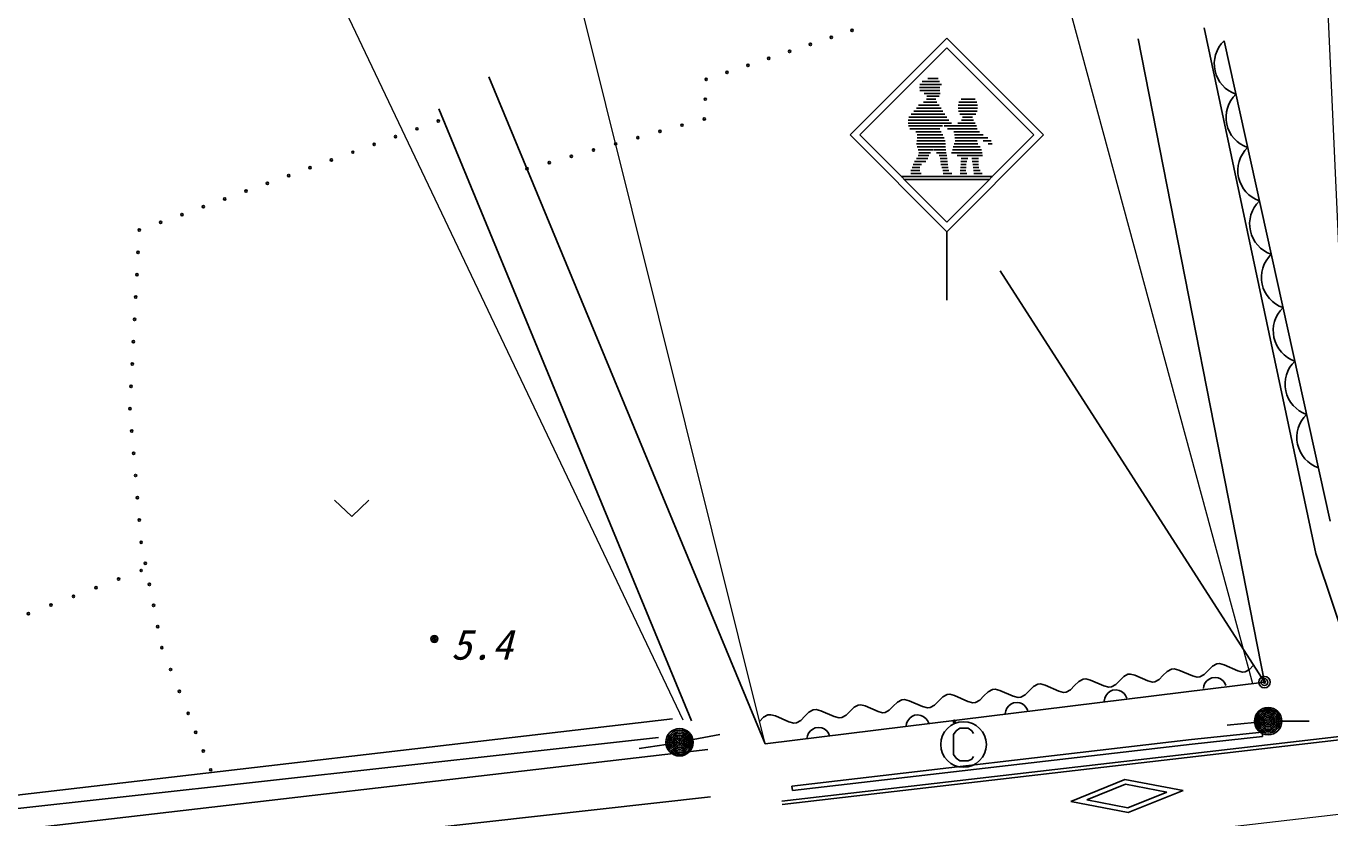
# Model space of a CAD drawing. Units: millimetres, scale not verified. Extents: x 40000 to 680000, y 20000 to 380000.
# Drawn here: x 270994 to 328151, y 298994 to 333696 of the extents above; entities that cross this region are included whole.
import ezdxf
from ezdxf.enums import TextEntityAlignment as Align

# ---------------------------------------------------------------- set-up
doc = ezdxf.new("R2010")
doc.units = ezdxf.units.MM
doc.header["$LTSCALE"] = 1000
doc.linetypes.add('CHAIN', pattern=[18.5, 12, -1.5, 3.5, -1.5])
for name, color, linetype, lineweight in [('M-BGD', 7, 'Continuous', 25), ('M-BGD-EXST', 7, 'Continuous', 25), ('M-BMK', 2, 'CHAIN', 13), ('M-STR-HTXT', 7, 'Continuous', 13), ('M-STR-STRC', 7, 'Continuous', 25)]:
    doc.layers.add(name, color=color, linetype=linetype, lineweight=lineweight)
doc.styles.add('ＭＳ ゴシック', font='')
doc.styles.get('ＭＳ ゴシック').set_extended_font_data('MS Gothic')

msp = doc.modelspace()

# ---------------------------------------------------------------- linework, layer by layer
at = {"layer": 'M-BGD'}
for p, q in [((322632, 333627), (327536, 310580)), ((325282, 304947), (319744, 333143)), ((323509, 333048), (328162, 312004)), ((291285, 331475), (303390, 302243)), ((300166, 303248), (289088, 330065)), ((284520, 312918), (285270, 312198)), ((285270, 312198), (286020, 312918)), ((327536, 310580), (329033, 306094)), ((319296, 305288), (319116, 305191)), ((319409, 305301), (319296, 305288)), ((319606, 305247), (319409, 305301)), ((320169, 305005), (319606, 305247)), ((320832, 305233), (320660, 305061)), ((321012, 305415), (320832, 305233)), ((321202, 305517), (321012, 305415)), ((321321, 305530), (321202, 305517)), ((321529, 305474), (321321, 305530)), ((322122, 305219), (321529, 305474)), ((322329, 305162), (322122, 305219)), ((322638, 305278), (322449, 305176)), ((322819, 305459), (322638, 305278)), ((323000, 305641), (322819, 305459)), ((323189, 305743), (323000, 305641)), ((323309, 305756), (323189, 305743)), ((323516, 305700), (323309, 305756)), ((324109, 305445), (323516, 305700)), ((324317, 305388), (324109, 305445)), ((324436, 305402), (324317, 305388)), ((324626, 305504), (324436, 305402)), ((324806, 305685), (324626, 305504)), ((303390, 302243), (325282, 304947)), ((304121, 299735), (349375, 304977)), ((304138, 299586), (349392, 304828)), ((315150, 304748), (314970, 304566)), ((315340, 304850), (315150, 304748)), ((315459, 304864), (315340, 304850)), ((315667, 304807), (315459, 304864)), ((316260, 304552), (315667, 304807)), ((316957, 304792), (316776, 304611)), ((317137, 304974), (316957, 304792)), ((317327, 305076), (317137, 304974)), ((317446, 305090), (317327, 305076)), ((317654, 305033), (317446, 305090)), ((318247, 304778), (317654, 305033)), ((318454, 304721), (318247, 304778)), ((318574, 304735), (318454, 304721)), ((318763, 304837), (318574, 304735)), ((318944, 305018), (318763, 304837)), ((319116, 305191), (318944, 305018)), ((320367, 304951), (320169, 305005)), ((320480, 304964), (320367, 304951)), ((320660, 305061), (320480, 304964)), ((322449, 305176), (322329, 305162)), ((322627, 304790), (322603, 304666)), ((322674, 304897), (322627, 304790)), ((322761, 305009), (322674, 304897)), ((322853, 305081), (322761, 305009)), ((322967, 305135), (322853, 305081)), ((323125, 305155), (322967, 305135)), ((323250, 305131), (323125, 305155)), ((323356, 305084), (323250, 305131)), ((323468, 304997), (323356, 305084)), ((323540, 304905), (323468, 304997)), ((323595, 304791), (323540, 304905)), ((309378, 304172), (309189, 304070)), ((309498, 304186), (309378, 304172)), ((309705, 304129), (309498, 304186)), ((310298, 303874), (309705, 304129)), ((310995, 304114), (310815, 303933)), ((311176, 304296), (310995, 304114)), ((311366, 304398), (311176, 304296)), ((311485, 304412), (311366, 304398)), ((311693, 304355), (311485, 304412)), ((312285, 304100), (311693, 304355)), ((312493, 304043), (312285, 304100)), ((312802, 304159), (312612, 304057)), ((312982, 304340), (312802, 304159)), ((313163, 304522), (312982, 304340)), ((313353, 304624), (313163, 304522)), ((313472, 304638), (313353, 304624)), ((313680, 304581), (313472, 304638)), ((314272, 304326), (313680, 304581)), ((314480, 304269), (314272, 304326)), ((314599, 304283), (314480, 304269)), ((314789, 304385), (314599, 304283)), ((314970, 304566), (314789, 304385)), ((316467, 304495), (316260, 304552)), ((316587, 304509), (316467, 304495)), ((316776, 304611), (316587, 304509)), ((318283, 304242), (318258, 304118)), ((318330, 304349), (318283, 304242)), ((318417, 304461), (318330, 304349)), ((318509, 304533), (318417, 304461)), ((318623, 304587), (318509, 304533)), ((318781, 304607), (318623, 304587)), ((318905, 304583), (318781, 304607)), ((319012, 304536), (318905, 304583)), ((319124, 304449), (319012, 304536)), ((319196, 304357), (319124, 304449)), ((319251, 304243), (319196, 304357)), ((303516, 303505), (303327, 303403)), ((303635, 303519), (303516, 303505)), ((303843, 303462), (303635, 303519)), ((305314, 303629), (305133, 303448)), ((305503, 303731), (305314, 303629)), ((305623, 303745), (305503, 303731)), ((305830, 303688), (305623, 303745)), ((306423, 303433), (305830, 303688)), ((307120, 303674), (306940, 303492)), ((307292, 303846), (307120, 303674)), ((307472, 303943), (307292, 303846)), ((307585, 303956), (307472, 303943)), ((307783, 303902), (307585, 303956)), ((308346, 303660), (307783, 303902)), ((308543, 303606), (308346, 303660)), ((308656, 303619), (308543, 303606)), ((308836, 303716), (308656, 303619)), ((309008, 303888), (308836, 303716)), ((309189, 304070), (309008, 303888)), ((310093, 303511), (309934, 303491)), ((310217, 303487), (310093, 303511)), ((310506, 303817), (310298, 303874)), ((310625, 303831), (310506, 303817)), ((310815, 303933), (310625, 303831)), ((312612, 304057), (312493, 304043)), ((313939, 303694), (313914, 303570)), ((313986, 303801), (313939, 303694)), ((314073, 303913), (313986, 303801)), ((314164, 303985), (314073, 303913)), ((314278, 304039), (314164, 303985)), ((314437, 304059), (314278, 304039)), ((314561, 304035), (314437, 304059)), ((314668, 303988), (314561, 304035)), ((314780, 303901), (314668, 303988)), ((314852, 303809), (314780, 303901)), ((314907, 303695), (314852, 303809)), ((237276, 296118), (299327, 303344)), ((303327, 303403), (303146, 303222)), ((304436, 303207), (303843, 303462)), ((304644, 303150), (304436, 303207)), ((304763, 303164), (304644, 303150)), ((304952, 303266), (304763, 303164)), ((305133, 303448), (304952, 303266)), ((305590, 302943), (305476, 302889)), ((305749, 302963), (305590, 302943)), ((305873, 302939), (305749, 302963)), ((305980, 302892), (305873, 302939)), ((306631, 303376), (306423, 303433)), ((306750, 303390), (306631, 303376)), ((306940, 303492), (306750, 303390)), ((309595, 303146), (309570, 303022)), ((309642, 303253), (309595, 303146)), ((309729, 303365), (309642, 303253)), ((309820, 303437), (309729, 303365)), ((309934, 303491), (309820, 303437)), ((310324, 303440), (310217, 303487)), ((310436, 303353), (310324, 303440)), ((310508, 303261), (310436, 303353)), ((310562, 303147), (310508, 303261)), ((324843, 303177), (323649, 303057)), ((326040, 303237), (327240, 303237)), ((256273, 297813), (298715, 302523)), ((300231, 302424), (301408, 302656)), ((305251, 302598), (305226, 302474)), ((305298, 302705), (305251, 302598)), ((305385, 302817), (305298, 302705)), ((305476, 302889), (305385, 302817)), ((306092, 302805), (305980, 302892)), ((306164, 302713), (306092, 302805)), ((306218, 302599), (306164, 302713)), ((236440, 294493), (300886, 301992)), ((299049, 302216), (297863, 302032)), ((319163, 300682), (316792, 299715)), ((321712, 300199), (319163, 300682)), ((319184, 300475), (317489, 299783)), ((321008, 300129), (319184, 300475)), ((319293, 299433), (321008, 300129)), ((319313, 299225), (321712, 300199)), ((316792, 299715), (319313, 299225)), ((317489, 299783), (319293, 299433))]:
    msp.add_line(p, q, dxfattribs=at)
for centre, radius in [((306291, 333202), 50), ((307205, 333509), 50), ((305377, 332895), 50), ((303549, 332280), 50), ((304463, 332588), 50), ((301721, 331666), 50), ((302635, 331973), 50), ((300807, 331359), 50), ((300766, 330494), 50), ((288125, 329194), 50), ((289061, 329536), 50), ((299753, 329355), 50), ((300724, 329628), 50), ((287189, 328853), 50), ((297811, 328808), 50), ((298782, 329082), 50), ((285317, 328170), 50), ((286253, 328511), 50), ((295868, 328262), 50), ((296840, 328535), 50), ((283445, 327487), 50), ((284381, 327829), 50), ((293926, 327715), 50), ((294897, 327988), 50), ((282509, 327146), 50), ((292955, 327442), 50), ((280637, 326463), 50), ((281573, 326804), 50), ((278765, 325780), 50), ((279701, 326121), 50), ((277829, 325438), 50), ((275957, 324756), 50), ((276893, 325097), 50), ((275906, 323777), 50), ((275854, 322798), 50), ((275803, 321819), 50), ((275751, 320841), 50), ((275700, 319862), 50), ((275648, 318883), 50), ((275597, 317905), 50), ((275545, 316926), 50), ((275627, 315951), 50), ((275710, 314975), 50), ((275792, 314000), 50), ((275875, 313025), 50), ((275957, 312050), 50), ((276040, 311074), 50), ((276040, 309838), 50), ((276221, 310151), 50), ((275051, 309459), 50), ((276402, 309228), 50), ((273073, 308701), 50), ((274062, 309080), 50), ((272084, 308322), 50), ((276584, 308305), 50), ((271095, 307943), 50), ((276765, 307382), 50), ((288892, 306837), 150), ((276946, 306459), 50), ((288892, 306837), 90), ((288892, 306837), 30), ((277331, 305498), 50), ((277715, 304536), 50), ((278100, 303575), 50), ((325440, 303237), 600), ((325440, 303237), 528), ((325440, 303237), 456), ((325440, 303237), 384), ((325440, 303237), 312), ((311690, 303225), 50), ((311690, 303225), 25), ((325440, 303237), 240), ((325440, 303237), 168), ((325440, 303237), 96), ((325440, 303237), 24), ((278430, 302750), 50), ((299642, 302308), 600), ((299642, 302308), 528), ((299642, 302308), 456), ((299642, 302308), 384), ((299642, 302308), 312), ((299642, 302308), 240), ((299642, 302308), 168), ((299642, 302308), 96), ((278759, 301926), 50), ((299642, 302308), 24), ((279089, 301102), 50)]:
    msp.add_circle(centre, radius, dxfattribs=at)
for centre in [(324484, 332038), (325001, 329699), (325518, 327361), (326035, 325023), (326552, 322685), (327069, 320346), (327586, 318008), (328103, 315670)]:
    msp.add_arc(centre, 1404, 133.9702, 250.9655, dxfattribs=at)
at = {"layer": 'M-BGD-EXST'}
for p, q in [((311769, 302812), (311649, 302652)), ((311649, 302652), (311649, 301772)), ((311929, 302932), (311769, 302812)), ((312289, 302932), (311929, 302932)), ((312449, 302812), (312289, 302932)), ((312529, 302692), (312449, 302812)), ((311649, 301772), (311769, 301612)), ((311769, 301612), (311929, 301492)), ((311929, 301492), (312289, 301492)), ((312289, 301492), (312449, 301572)), ((312449, 301572), (312529, 301692))]:
    msp.add_line(p, q, dxfattribs=at)
for centre, radius in [((312089, 302212), 1000), ((311690, 303225), 50), ((311690, 303225), 25)]:
    msp.add_circle(centre, radius, dxfattribs=at)
at = {"layer": 'M-BMK'}
msp.add_line((267614, 292091), (362939, 303154), dxfattribs=at)
at = {"layer": 'M-STR-HTXT'}
for p, q in [((314151, 344036), (324753, 304882)), ((299802, 303280), (281136, 342489)), ((303390, 302243), (293946, 340147)), ((329367, 306129), (327795, 340467))]:
    msp.add_line(p, q, dxfattribs=at)
at = {"layer": 'M-STR-STRC'}
for p, q in [((307114, 328926), (311356, 333168)), ((311356, 332744), (307538, 328926)), ((311356, 333168), (315599, 328926)), ((315175, 328926), (311356, 332744)), ((311056, 331008), (310155, 331008)), ((311126, 331138), (310180, 331138)), ((311036, 331268), (310273, 331268)), ((310984, 331398), (310528, 331398)), ((311057, 330878), (310179, 330878)), ((311065, 330748), (310362, 330748)), ((310875, 330488), (310472, 330488)), ((311016, 330618), (310478, 330618)), ((312602, 330488), (311981, 330488)), ((311273, 329838), (309794, 329838)), ((311188, 329968), (309910, 329968)), ((311102, 330098), (310026, 330098)), ((311016, 330228), (310122, 330228)), ((310913, 330358), (310340, 330358)), ((312695, 330098), (311848, 330098)), ((312697, 330228), (311851, 330228)), ((312692, 329968), (311865, 329968)), ((312667, 330358), (311881, 330358)), ((312635, 329838), (311923, 329838)), ((311557, 329448), (309666, 329448)), ((311448, 329578), (309668, 329578)), ((311164, 329318), (309678, 329318)), ((311361, 329708), (309689, 329708)), ((312652, 329318), (311236, 329318)), ((312603, 329448), (311833, 329448)), ((312525, 329578), (312000, 329578)), ((312486, 329708), (312038, 329708)), ((311356, 324683), (307114, 328926)), ((307538, 328926), (311356, 325107)), ((311050, 329188), (309732, 329188)), ((311111, 329058), (310001, 329058)), ((311284, 328668), (310041, 328668)), ((311185, 328928), (310057, 328928)), ((311238, 328798), (310063, 328798)), ((311356, 325107), (315175, 328926)), ((315599, 328926), (311356, 324683)), ((312692, 329188), (311380, 329188)), ((312795, 329058), (311661, 329058)), ((312948, 328928), (311695, 328928)), ((313156, 328798), (311712, 328798)), ((312688, 328668), (311720, 328668)), ((313296, 328668), (312950, 328668)), ((311293, 328538), (310032, 328538)), ((311303, 328408), (310058, 328408)), ((310780, 328278), (310103, 328278)), ((310645, 328148), (310124, 328148)), ((311316, 328278), (310799, 328278)), ((311335, 328148), (310899, 328148)), ((312913, 328148), (311568, 328148)), ((312874, 328278), (311599, 328278)), ((312813, 328408), (311638, 328408)), ((312719, 328538), (311679, 328538)), ((313352, 328538), (313164, 328538)), ((310247, 327628), (309882, 327628)), ((310436, 327758), (309947, 327758)), ((310531, 327888), (310024, 327888)), ((310573, 328018), (310098, 328018)), ((311354, 328018), (311017, 328018)), ((311372, 327888), (311058, 327888)), ((311390, 327758), (311075, 327758)), ((311406, 327628), (311096, 327628)), ((312920, 328018), (311808, 328018)), ((312210, 327628), (311967, 327628)), ((312240, 327758), (311975, 327758)), ((312271, 327888), (311983, 327888)), ((312739, 327888), (312459, 327888)), ((312743, 327758), (312473, 327758)), ((312748, 327628), (312491, 327628)), ((309356, 327107), (313356, 327107)), ((309486, 326978), (313226, 326978)), ((310225, 327238), (309782, 327238)), ((310169, 327368), (309784, 327368)), ((310172, 327498), (309831, 327498)), ((311422, 327498), (311143, 327498)), ((311439, 327368), (311181, 327368)), ((311579, 327238), (311192, 327238)), ((312233, 327238), (311948, 327238)), ((312190, 327368), (311949, 327368)), ((312199, 327498), (311958, 327498)), ((312756, 327498), (312510, 327498)), ((312817, 327368), (312529, 327368)), ((312911, 327238), (312547, 327238)), ((311356, 321683), (311356, 324683)), ((325282, 304947), (313692, 322976)), ((304563, 300390), (322083, 302432)), ((322083, 302432), (325180, 302755)), ((322105, 302233), (325201, 302556)), ((325180, 302755), (325201, 302556)), ((304586, 300192), (322105, 302233)), ((304563, 300390), (304586, 300192)), ((235940, 292663), (300990, 299923))]:
    msp.add_line(p, q, dxfattribs=at)
for radius in [250, 150, 50]:
    msp.add_circle((325282, 304947), radius, dxfattribs=at)

# ---------------------------------------------------------------- texts
at = {"layer": 'M-BGD', "style": 'ＭＳ ゴシック', "oblique": 15}
msp.add_text('5.4', height=1320, dxfattribs=at).set_placement((289620, 305532), align=Align.BOTTOM_LEFT)

doc.saveas('drawing.dxf')
